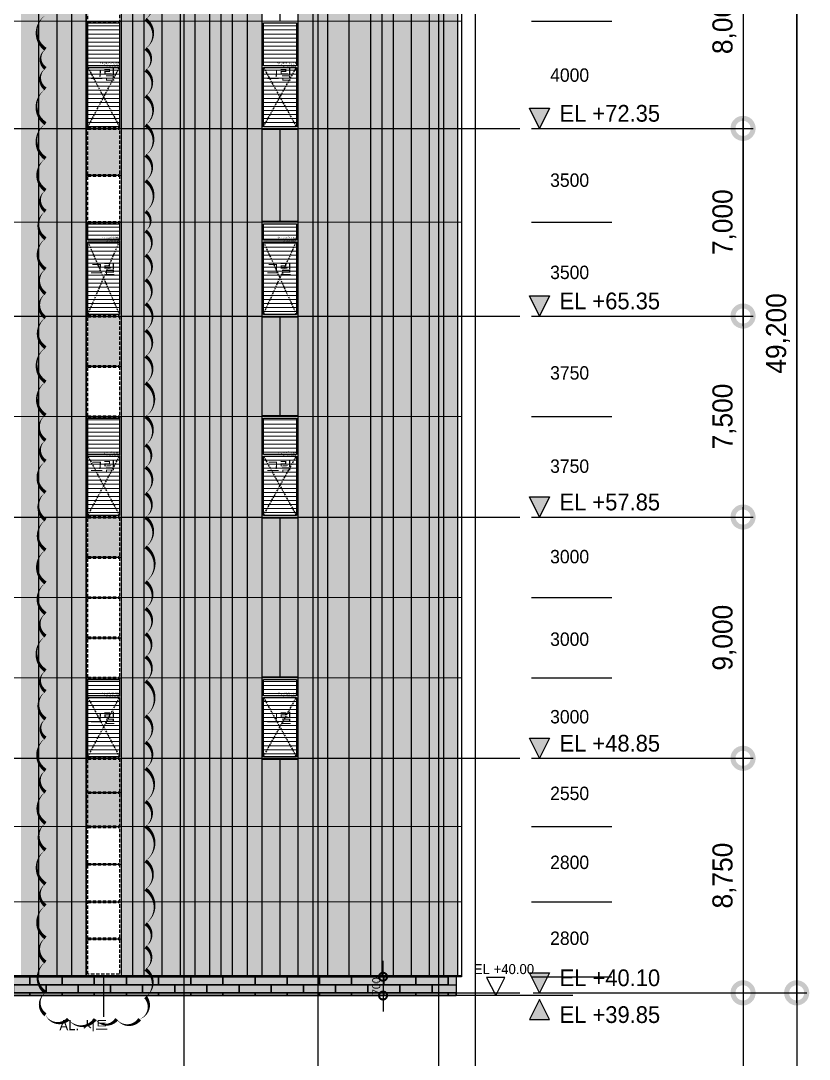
# Model space of a CAD drawing. Extents: x -430745 to 210250, y 0 to 148500.
# Drawn here: x 147803 to 177219, y 35253 to 73994 of the extents above; entities that cross this region are included whole.
import ezdxf
from ezdxf.enums import TextEntityAlignment as Align
from ezdxf.xclip import XClip

# ---------------------------------------------------------------- set-up
doc = ezdxf.new("R2010")
doc.units = 0
doc.header["$LTSCALE"] = 250
doc.header["$MEASUREMENT"] = 0
doc.header["$XCLIPFRAME"] = 2
for name, pattern in [('ACAD_ISO05W100', [33, 24, -3, 0, -3, 0, -3]), ('DASHED', [0.75, 0.5, -0.25]), ('HIDDEN', [0.375, 0.25, -0.125])]:
    doc.linetypes.add(name, pattern=pattern)
doc.layers.get('0').update_dxf_attribs({"linetype": 'CONTINUOUS'})
doc.layers.get('Defpoints').update_dxf_attribs({"linetype": 'CONTINUOUS'})
for name, color, linetype, plot in [('# REV_260317~', 3, 'CONTINUOUS', False), ('# 레벨 계획', 193, 'CONTINUOUS', False), ('# 장비검토', 3, 'CONTINUOUS', False), ('NOPLOT', 193, 'CONTINUOUS', False), ('NOPLOT-TEXT', 41, 'CONTINUOUS', False)]:
    doc.layers.add(name, color=color, linetype=linetype, plot=plot)
for name, color, linetype in [('A-CEN', 1, 'CONTINUOUS'), ('A-DIM', 7, 'CONTINUOUS'), ('A-ELE-2', 2, 'CONTINUOUS'), ('A-ELE-253', 253, 'CONTINUOUS'), ('A-ELE-254', 254, 'CONTINUOUS'), ('A-ELE-7', 7, 'CONTINUOUS'), ('A-ELE-8', 8, 'CONTINUOUS'), ('A-ELE-8 해치', 8, 'CONTINUOUS'), ('A-ELE-8 해치(세로)', 8, 'CONTINUOUS'), ('A-HAT', 8, 'CONTINUOUS'), ('A-SITE', 2, 'ACAD_ISO05W100'), ('A-SYM-LEVEL', 7, 'CONTINUOUS'), ('A-WIN', 4, 'CONTINUOUS'), ('A-WIN-HID', 9, 'DASHED')]:
    doc.layers.add(name, color=color, linetype=linetype)
doc.layers.add('A-ELE-9', color=9, linetype='CONTINUOUS', lineweight=5)
doc.styles.add('Gdim', font='')
doc.styles.add('Gtx', font='')
doc.styles.get('Gdim').set_extended_font_data('Dotum')
doc.styles.get('Gtx').set_extended_font_data('Dotum')
doc.dimstyles.new('Gdim100', dxfattribs={"dimscale": 100, "dimtxt": 3, "dimasz": 6, "dimexe": 1.5, "dimexo": 2, "dimgap": 1, "dimtad": 1, "dimdec": 0, "dimzin": 0, "dimdsep": 46, "dimtxsty": 'Gdim', "dimblk": 'DOTSMALL', "dimcen": 1.5, "dimdle": 1.5, "dimclrd": 1, "dimclre": 1, "dimclrt": 256, "dimazin": 0, "dimtfac": 1, "dimtdec": 0, "dimtix": 1, "dimtmove": 2, "dimatfit": 3, "dimldrblk": 'DOTSMALL', "dimfxl": 1.5, "dimtolj": 1, "dimtzin": 0, "dimlwd": -1, "dimlwe": -1, "dimarcsym": 0})
doc.dimstyles.new('Gdim200', dxfattribs={"dimscale": 200, "dimtxt": 3, "dimasz": 6, "dimexe": 1.5, "dimexo": 2, "dimgap": 1, "dimtad": 1, "dimdec": 0, "dimzin": 0, "dimdsep": 46, "dimlunit": 6, "dimtxsty": 'Gdim', "dimblk": 'DOTSMALL', "dimcen": 1.5, "dimdle": 1.5, "dimclrd": 1, "dimclre": 1, "dimclrt": 256, "dimazin": 0, "dimtfac": 1, "dimtdec": 0, "dimtix": 1, "dimtmove": 2, "dimatfit": 3, "dimldrblk": 'DOTSMALL', "dimfxl": 1.5, "dimtolj": 1, "dimtzin": 0, "dimlwd": -1, "dimlwe": -1, "dimarcsym": 0})
pattern_1 = [(0, (0, 0), (0, 150), [])]

# ---------------------------------------------------------------- blocks, each defined once
blk = doc.blocks.new('_DotSmall')
at = {"color": 0, "linetype": 'ByBlock', "const_width": 0.5}
blk.add_lwpolyline([(-0.0625, 0, 1), (0.0625, 0, 1)], format="xyb", close=True, dxfattribs=at)
blk = doc.blocks.new('*D49')
at = {"layer": 'A-DIM', "color": 1, "transparency": 16777216}
for p, q in [((14895075, -263301), (14895075, -272801)), ((14887242, -263676), (14895450, -263676)), ((14887242, -272426), (14895450, -272426))]:
    blk.add_line(p, q, dxfattribs=at)
at = {"layer": 'Defpoints', "color": 0, "transparency": 16777216}
for p in [(14886742, -263676), (14886742, -272426), (14895075, -272426)]:
    blk.add_point(p, dxfattribs=at)
at = {"layer": 'A-DIM', "color": 1, "transparency": 16777216, "xscale": 1500, "yscale": 1500, "zscale": 1500}
for p, rotation in [((14895075, -263676), 90), ((14895075, -272426), 270)]:
    blk.add_blockref('_DotSmall', p, dxfattribs=dict(at, rotation=rotation))
at = {"layer": 'A-DIM', "transparency": 16777216, "insert": (14894377, -268051), "char_height": 750, "attachment_point": 5, "rotation": 90, "style": 'Gdim'}
blk.add_mtext('\\A1;8,750', dxfattribs=at)
blk = doc.blocks.new('*D50')
at = {"layer": 'A-DIM', "color": 1, "transparency": 16777216}
for p, q in [((14897075, -222851), (14897075, -272801)), ((14887242, -223226), (14897450, -223226)), ((14887242, -272426), (14897450, -272426))]:
    blk.add_line(p, q, dxfattribs=at)
at = {"layer": 'Defpoints', "color": 0, "transparency": 16777216}
for p in [(14886742, -223226, 0), (14886742, -272426), (14897075, -272426)]:
    blk.add_point(p, dxfattribs=at)
at = {"layer": 'A-DIM', "color": 1, "transparency": 16777216, "xscale": 1500, "yscale": 1500, "zscale": 1500}
for p, rotation in [((14897075, -223226), 90), ((14897075, -272426), 270)]:
    blk.add_blockref('_DotSmall', p, dxfattribs=dict(at, rotation=rotation))
at = {"layer": 'A-DIM', "transparency": 16777216, "insert": (14896377, -247826), "char_height": 750, "attachment_point": 5, "rotation": 90, "style": 'Gdim'}
blk.add_mtext('\\A1;49,200', dxfattribs=at)
blk = doc.blocks.new('*D51')
at = {"layer": 'A-DIM', "color": 1, "transparency": 16777216}
for p, q in [((14895075, -264051), (14895075, -254301)), ((14887242, -254676), (14895450, -254676)), ((14887242, -263676), (14895450, -263676))]:
    blk.add_line(p, q, dxfattribs=at)
at = {"layer": 'Defpoints', "color": 0, "transparency": 16777216}
for p in [(14886742, -254676), (14895075, -254676), (14886742, -263676)]:
    blk.add_point(p, dxfattribs=at)
at = {"layer": 'A-DIM', "color": 1, "transparency": 16777216, "xscale": 1500, "yscale": 1500, "zscale": 1500}
for p, rotation in [((14895075, -254676), 90), ((14895075, -263676), 270)]:
    blk.add_blockref('_DotSmall', p, dxfattribs=dict(at, rotation=rotation))
at = {"layer": 'A-DIM', "transparency": 16777216, "insert": (14894377, -259176), "char_height": 750, "attachment_point": 5, "rotation": 90, "style": 'Gdim'}
blk.add_mtext('\\A1;9,000', dxfattribs=at)
blk = doc.blocks.new('*D52')
at = {"layer": 'A-DIM', "color": 1, "transparency": 16777216}
for p, q in [((14895075, -246801), (14895075, -255051)), ((14887242, -247176), (14895450, -247176)), ((14887242, -254676), (14895450, -254676))]:
    blk.add_line(p, q, dxfattribs=at)
at = {"layer": 'Defpoints', "color": 0, "transparency": 16777216}
for p in [(14886742, -247176), (14886742, -254676), (14895075, -254676)]:
    blk.add_point(p, dxfattribs=at)
at = {"layer": 'A-DIM', "color": 1, "transparency": 16777216, "xscale": 1500, "yscale": 1500, "zscale": 1500}
for p, rotation in [((14895075, -247176), 90), ((14895075, -254676), 270)]:
    blk.add_blockref('_DotSmall', p, dxfattribs=dict(at, rotation=rotation))
at = {"layer": 'A-DIM', "transparency": 16777216, "insert": (14894377, -250926), "char_height": 750, "attachment_point": 5, "rotation": 90, "style": 'Gdim'}
blk.add_mtext('\\A1;7,500', dxfattribs=at)
blk = doc.blocks.new('*D53')
at = {"layer": 'A-DIM', "color": 1, "transparency": 16777216}
for p, q in [((14895075, -247551), (14895075, -239801)), ((14887242, -240176), (14895450, -240176)), ((14887242, -247176), (14895450, -247176))]:
    blk.add_line(p, q, dxfattribs=at)
at = {"layer": 'Defpoints', "color": 0, "transparency": 16777216}
for p in [(14886742, -240176), (14895075, -240176), (14886742, -247176)]:
    blk.add_point(p, dxfattribs=at)
at = {"layer": 'A-DIM', "color": 1, "transparency": 16777216, "xscale": 1500, "yscale": 1500, "zscale": 1500}
for p, rotation in [((14895075, -240176), 90), ((14895075, -247176), 270)]:
    blk.add_blockref('_DotSmall', p, dxfattribs=dict(at, rotation=rotation))
at = {"layer": 'A-DIM', "transparency": 16777216, "insert": (14894377, -243676), "char_height": 750, "attachment_point": 5, "rotation": 90, "style": 'Gdim'}
blk.add_mtext('\\A1;7,000', dxfattribs=at)
blk = doc.blocks.new('*D54')
at = {"layer": 'A-DIM', "color": 1, "transparency": 16777216}
for p, q in [((14895075, -231801), (14895075, -240551)), ((14887242, -232176), (14895450, -232176)), ((14887242, -240176), (14895450, -240176))]:
    blk.add_line(p, q, dxfattribs=at)
at = {"layer": 'Defpoints', "color": 0, "transparency": 16777216}
for p in [(14886742, -232176), (14886742, -240176), (14895075, -240176)]:
    blk.add_point(p, dxfattribs=at)
at = {"layer": 'A-DIM', "color": 1, "transparency": 16777216, "xscale": 1500, "yscale": 1500, "zscale": 1500}
for p, rotation in [((14895075, -232176), 90), ((14895075, -240176), 270)]:
    blk.add_blockref('_DotSmall', p, dxfattribs=dict(at, rotation=rotation))
at = {"layer": 'A-DIM', "transparency": 16777216, "insert": (14894377, -236176), "char_height": 750, "attachment_point": 5, "rotation": 90, "style": 'Gdim'}
blk.add_mtext('\\A1;8,000', dxfattribs=at)
blk = doc.blocks.new('A$C481fd194')
blk.add_hatch(color=256).paths.add_polyline_path([(375, 750), (-375, 750), (0, 0)])
blk.add_lwpolyline([(0, 0), (-375, 750), (375, 750), (0, 0)])
blk = doc.blocks.new('A$Cabe7c8e7')
at = {"layer": 'A-SYM-LEVEL'}
for p in [(-4868, 32250), (-4868, 25250), (-4868, 17750), (-4868, 8750), (-4865, 0)]:
    blk.add_blockref('A$C481fd194', p, dxfattribs=at)
at = {"layer": 'A-SYM-LEVEL', "style": 'Gdim'}
for s, p in [('EL +72.35', (-4118, 32500)), ('EL +65.35', (-4118, 25500)), ('EL +57.85', (-4118, 18000)), ('EL +48.85', (-4118, 9000)), ('EL +40.10', (-4115, 250))]:
    blk.add_text(s, height=625, dxfattribs=at).set_placement(p)
blk = doc.blocks.new('A$C97fc81f9')
for p, q in [((-15670, -13500), (-12670, -13500)), ((-15670, -17500), (-12670, -17500)), ((-15670, -21000), (-12670, -21000)), ((-15670, -24500), (-12670, -24500)), ((-15670, -28250), (-12670, -28250)), ((-15670, -32000), (-12670, -32000)), ((-15670, -35000), (-12670, -35000)), ((-15670, -38000), (-12670, -38000)), ((-15670, -41000), (-12670, -41000)), ((-15670, -43550), (-12670, -43550)), ((-15670, -46350), (-12670, -46350)), ((-15670, -49150), (-12670, -49150))]:
    blk.add_line(p, q)
at = {"linetype": 'Continuous', "style": 'Gtx'}
for s, p in [('4000', (-14969, -15761)), ('3500', (-14969, -19681)), ('3500', (-14969, -23121)), ('3750', (-14969, -26871)), ('3750', (-14969, -30350)), ('3000', (-14969, -33725)), ('3000', (-14969, -36805)), ('3000', (-14969, -39698)), ('2550', (-14969, -42557, 0)), ('2800', (-14969, -45131)), ('2800', (-14969, -47962))]:
    blk.add_text(s, height=500, rotation=360, dxfattribs=at).set_placement(p)
blk = doc.blocks.new('A$C4737335e')
at = {"layer": '# 레벨 계획', "elevation": 0}
blk.add_lwpolyline([(167633, 1200), (167971, 1875), (167296, 1875), (167633, 1200)], dxfattribs=at)
at = {"layer": '# 레벨 계획', "style": 'Gtx'}
blk.add_text('EL +40.00', height=375, rotation=360, dxfattribs=at).set_placement((166816, 1999))
blk = doc.blocks.new('*D25')
at = {"layer": 'Defpoints', "color": 0, "transparency": 16777216}
for p in [(161695, 38329, 0), (161318, 37629), (161695, 37629)]:
    blk.add_point(p, dxfattribs=at)
at = {"layer": 'NOPLOT', "color": 1, "transparency": 16777216}
for p, q in [((161318, 38329), (161318, 38929)), ((161495, 38329), (161168, 38329)), ((161318, 38329), (161318, 37629)), ((161495, 37629), (161168, 37629)), ((161318, 37629), (161318, 37029))]:
    blk.add_line(p, q, dxfattribs=at)
at = {"layer": 'NOPLOT', "color": 1, "transparency": 16777216, "xscale": 600, "yscale": 600, "zscale": 600}
for p, rotation in [((161318, 38329), 270), ((161318, 37629), 90)]:
    blk.add_blockref('_DotSmall', p, dxfattribs=dict(at, rotation=rotation))
at = {"layer": 'NOPLOT', "transparency": 16777216, "insert": (161067, 37979), "char_height": 300, "attachment_point": 5, "rotation": 90, "style": 'Gdim'}
blk.add_mtext('\\A1;700', dxfattribs=at)
blk = doc.blocks.new('A$C15d38f59')
at = {"layer": 'A-HAT'}
h = blk.add_hatch(color=256, dxfattribs=at)
h.dxf.hatch_style = 1
h.set_gradient(color1=(173, 173, 173), color2=(173, 173, 173), tint=1)
h.paths.add_polyline_path([(26265, 640), (26925, 640), (26925, 47050), (26265, 47050)])
h = blk.add_hatch(color=256, dxfattribs=at)
h.dxf.hatch_style = 1
h.set_gradient(color1=(214, 214, 214), color2=(214, 214, 214), rotation=180, tint=1)
h.paths.add_polyline_path([(26925, 640), (27585, 640), (27585, 47050), (26925, 47050)])
h = blk.add_hatch(color=256, dxfattribs=at)
h.dxf.hatch_style = 1
h.set_gradient(color1=(173, 173, 173), color2=(173, 173, 173), tint=1)
h.paths.add_polyline_path([(27615, 640), (28150, 640), (28150, 47050), (27615, 47050)])
h = blk.add_hatch(color=256, dxfattribs=at)
h.dxf.hatch_style = 1
h.set_gradient(color1=(214, 214, 214), color2=(214, 214, 214), rotation=180, tint=1)
h.paths.add_polyline_path([(28150, 640), (28685, 640), (28685, 47050), (28150, 47050)])
h = blk.add_hatch(color=256, dxfattribs=at)
h.dxf.hatch_style = 1
h.set_gradient(color1=(173, 173, 173), color2=(173, 173, 173), tint=1)
h.paths.add_polyline_path([(30015, 640), (30425, 640), (30425, 47050), (30015, 47050)])
h = blk.add_hatch(color=256, dxfattribs=at)
h.dxf.hatch_style = 1
h.set_gradient(color1=(214, 214, 214), color2=(214, 214, 214), rotation=180, tint=1)
h.paths.add_polyline_path([(30425, 640), (30835, 640), (30835, 47050), (30425, 47050)])
h = blk.add_hatch(color=256, dxfattribs=at)
h.dxf.hatch_style = 1
h.set_gradient(color1=(173, 173, 173), color2=(173, 173, 173), tint=1)
h.paths.add_polyline_path([(30865, 640), (31525, 640), (31525, 47050), (30865, 47050)])
h = blk.add_hatch(color=256, dxfattribs=at)
h.dxf.hatch_style = 1
h.set_gradient(color1=(214, 214, 214), color2=(214, 214, 214), rotation=180, tint=1)
h.paths.add_polyline_path([(31525, 640), (32185, 640), (32185, 47050), (31525, 47050)])
h = blk.add_hatch(color=256, dxfattribs=at)
h.dxf.hatch_style = 1
h.set_gradient(color1=(173, 173, 173), color2=(173, 173, 173), tint=1)
h.paths.add_polyline_path([(32215, 640), (32750, 640), (32750, 47050), (32215, 47050)])
h = blk.add_hatch(color=256, dxfattribs=at)
h.dxf.hatch_style = 1
h.set_gradient(color1=(214, 214, 214), color2=(214, 214, 214), rotation=180, tint=1)
h.paths.add_polyline_path([(32750, 640), (33285, 640), (33285, 47050), (32750, 47050)])
h = blk.add_hatch(color=256, dxfattribs=at)
h.dxf.hatch_style = 1
h.set_gradient(color1=(173, 173, 173), color2=(173, 173, 173), tint=1)
h.paths.add_polyline_path([(33315, 640), (33725, 640), (33725, 47050), (33315, 47050)])
h = blk.add_hatch(color=256, dxfattribs=at)
h.dxf.hatch_style = 1
h.set_gradient(color1=(214, 214, 214), color2=(214, 214, 214), rotation=180, tint=1)
h.paths.add_polyline_path([(33725, 640), (34135, 640), (34135, 47050), (33725, 47050)])
h = blk.add_hatch(color=256, dxfattribs=at)
h.dxf.hatch_style = 1
h.set_gradient(color1=(173, 173, 173), color2=(173, 173, 173), tint=1)
h.paths.add_polyline_path([(34165, 640), (34700, 640), (34700, 47050), (34165, 47050)])
h = blk.add_hatch(color=256, dxfattribs=at)
h.dxf.hatch_style = 1
h.set_gradient(color1=(214, 214, 214), color2=(214, 214, 214), rotation=180, tint=1)
h.paths.add_polyline_path([(34700, 640), (35235, 640), (35235, 47050), (34700, 47050)])
h = blk.add_hatch(color=256, dxfattribs=at)
h.dxf.hatch_style = 1
h.set_gradient(color1=(173, 173, 173), color2=(173, 173, 173), tint=1)
h.paths.add_polyline_path([(36615, 640), (37150, 640), (37150, 47050), (36615, 47050)])
h = blk.add_hatch(color=256, dxfattribs=at)
h.dxf.hatch_style = 1
h.set_gradient(color1=(214, 214, 214), color2=(214, 214, 214), rotation=180, tint=1)
h.paths.add_polyline_path([(37150, 640), (37685, 640), (37685, 47050), (37150, 47050)])
h = blk.add_hatch(color=256, dxfattribs=at)
h.dxf.hatch_style = 1
h.set_gradient(color1=(173, 173, 173), color2=(173, 173, 173), tint=1)
h.paths.add_polyline_path([(37715, 640), (38500, 640), (38500, 47050), (37715, 47050)])
h = blk.add_hatch(color=256, dxfattribs=at)
h.dxf.hatch_style = 1
h.set_gradient(color1=(214, 214, 214), color2=(214, 214, 214), rotation=180, tint=1)
h.paths.add_polyline_path([(38500, 640), (39285, 640), (39285, 47050), (38500, 47050)])
h = blk.add_hatch(color=256, dxfattribs=at)
h.dxf.hatch_style = 1
h.set_gradient(color1=(173, 173, 173), color2=(173, 173, 173), tint=1)
h.paths.add_polyline_path([(39315, 640), (39725, 640), (39725, 47050), (39315, 47050)])
h = blk.add_hatch(color=256, dxfattribs=at)
h.dxf.hatch_style = 1
h.set_gradient(color1=(214, 214, 214), color2=(214, 214, 214), rotation=180, tint=1)
h.paths.add_polyline_path([(39725, 640), (40135, 640), (40135, 47050), (39725, 47050)])
h = blk.add_hatch(color=256, dxfattribs=at)
h.dxf.hatch_style = 1
h.set_gradient(color1=(173, 173, 173), color2=(173, 173, 173), tint=1)
h.paths.add_polyline_path([(40165, 640), (40825, 640), (40825, 47050), (40165, 47050)])
h = blk.add_hatch(color=256, dxfattribs=at)
h.dxf.hatch_style = 1
h.set_gradient(color1=(214, 214, 214), color2=(214, 214, 214), rotation=180, tint=1)
h.paths.add_polyline_path([(40825, 640), (41485, 640), (41485, 47050), (40825, 47050)])
h = blk.add_hatch(color=256, dxfattribs=at)
h.dxf.hatch_style = 1
h.set_gradient(color1=(173, 173, 173), color2=(173, 173, 173), tint=1)
h.paths.add_polyline_path([(41515, 640), (42025, 640), (42025, 47050), (41515, 47050)])
h = blk.add_hatch(color=256, dxfattribs=at)
h.dxf.hatch_style = 1
h.set_gradient(color1=(214, 214, 214), color2=(214, 214, 214), rotation=180, tint=1)
h.paths.add_polyline_path([(42025, 640), (42535, 640), (42535, 47050), (42025, 47050)])
h = blk.add_hatch(color=256, dxfattribs=at)
h.dxf.hatch_style = 1
h.set_gradient(color1=(173, 173, 173), color2=(173, 173, 173), tint=1)
h.paths.add_polyline_path([(35265, 28790), (35925, 28790), (35925, 32210), (35265, 32210)])
h = blk.add_hatch(color=256, dxfattribs=at)
h.dxf.hatch_style = 1
h.set_gradient(color1=(214, 214, 214), color2=(214, 214, 214), rotation=180, tint=1)
h.paths.add_polyline_path([(35925, 28790), (36585, 28790), (36585, 32210), (35925, 32210)])
h = blk.add_hatch(color=256, dxfattribs=at)
h.dxf.hatch_style = 1
h.set_gradient(color1=(173, 173, 173), color2=(173, 173, 173), tint=1)
h.paths.add_polyline_path([(35265, 21540), (35925, 21540), (35925, 25210), (35265, 25210)])
h = blk.add_hatch(color=256, dxfattribs=at)
h.dxf.hatch_style = 1
h.set_gradient(color1=(214, 214, 214), color2=(214, 214, 214), rotation=180, tint=1)
h.paths.add_polyline_path([(35925, 21540), (36585, 21540), (36585, 25210), (35925, 25210)])
h = blk.add_hatch(color=256, dxfattribs=at)
h.dxf.hatch_style = 1
h.set_gradient(color1=(173, 173, 173), color2=(173, 173, 173), tint=1)
h.paths.add_polyline_path([(35265, 11790), (35925, 11790), (35925, 17710), (35265, 17710)])
h = blk.add_hatch(color=256, dxfattribs=at)
h.dxf.hatch_style = 1
h.set_gradient(color1=(214, 214, 214), color2=(214, 214, 214), rotation=180, tint=1)
h.paths.add_polyline_path([(35925, 11790), (36585, 11790), (36585, 17710), (35925, 17710)])
h = blk.add_hatch(color=256, dxfattribs=at)
h.dxf.hatch_style = 1
h.set_gradient(color1=(173, 173, 173), color2=(173, 173, 173), tint=1)
h.paths.add_polyline_path([(35265, 640), (35925, 640), (35925, 8710), (35265, 8710)])
h = blk.add_hatch(color=256, dxfattribs=at)
h.dxf.hatch_style = 1
h.set_gradient(color1=(214, 214, 214), color2=(214, 214, 214), rotation=180, tint=1)
h.paths.add_polyline_path([(35925, 640), (36585, 640), (36585, 8710), (35925, 8710)])
at = {"layer": 'A-ELE-7'}
for p, q in [((26925, 47150), (26925, 600)), ((28150, 47150), (28150, 600)), ((30425, 47150), (30425, 600)), ((31525, 47150), (31525, 600)), ((32750, 47150), (32750, 600)), ((33725, 47150), (33725, 600)), ((34700, 47150), (34700, 600)), ((35925, 47150), (35925, 36250)), ((37150, 47150), (37150, 600)), ((38500, 47150), (38500, 600)), ((39725, 47150), (39725, 600)), ((40825, 47150), (40825, 600)), ((42025, 47150), (42025, 600)), ((35925, 32250), (35925, 28750)), ((35925, 25250), (35925, 21500)), ((35925, 17750), (35925, 11750)), ((35925, 8750), (35925, 600))]:
    blk.add_line(p, q, dxfattribs=at)
at = {"layer": 'A-ELE-8'}
for p, q in [((27600, 47150), (27600, 600)), ((28700, 47150), (28700, 600)), ((30000, 47150), (30000, 600)), ((30850, 47150), (30850, 600)), ((32200, 47150), (32200, 600)), ((33300, 47150), (33300, 600)), ((34150, 47150), (34150, 600)), ((35250, 47150), (35250, 600)), ((36600, 47150), (36600, 600)), ((37700, 47150), (37700, 600)), ((39300, 47150), (39300, 600)), ((40150, 47150), (40150, 600)), ((41500, 47150), (41500, 600)), ((42550, 47150), (42550, 600))]:
    blk.add_line(p, q, dxfattribs=at)
at = {"layer": 'A-ELE-9', "elevation": 0}
for points in [[(35250, 36250), (36600, 36250), (36600, 32250), (35250, 32250)], [(35250, 28750), (36600, 28750), (36600, 25250), (35250, 25250)], [(35250, 21500), (36600, 21500), (36600, 17750), (35250, 17750)], [(35250, 11750), (36600, 11750), (36600, 8750), (35250, 8750)]]:
    blk.add_lwpolyline(points, close=True, dxfattribs=at)
blk = doc.blocks.new('*U95')
for p, q in [((26400, 0), (26400, 300)), ((27600, 0), (27600, 300)), ((28800, 0), (28800, 300)), ((30000, 0), (30000, 300)), ((31200, 0), (31200, 300)), ((32400, 0), (32400, 300)), ((33600, 0), (33600, 300)), ((34800, 0), (34800, 300)), ((36000, 0), (36000, 300)), ((37200, 0), (37200, 300)), ((38400, 0), (38400, 300)), ((39600, 0), (39600, 300)), ((40800, 0), (40800, 300)), ((42000, 0), (42000, 300))]:
    blk.add_line(p, q)
at = {"layer": 'NOPLOT'}
for points in [[(25200, 300), (26400, 300), (26400, 0), (25200, 0)], [(26400, 300), (27600, 300), (27600, 0), (26400, 0)], [(27600, 300), (28800, 300), (28800, 0), (27600, 0)], [(28800, 300), (30000, 300), (30000, 0), (28800, 0)], [(30000, 300), (31200, 300), (31200, 0), (30000, 0)], [(31200, 300), (32400, 300), (32400, 0), (31200, 0)], [(32400, 300), (33600, 300), (33600, 0), (32400, 0)], [(33600, 300), (34800, 300), (34800, 0), (33600, 0)], [(34800, 300), (36000, 300), (36000, 0), (34800, 0)], [(36000, 300), (37200, 300), (37200, 0), (36000, 0)], [(37200, 300), (38400, 300), (38400, 0), (37200, 0)], [(38400, 300), (39600, 300), (39600, 0), (38400, 0)], [(39600, 300), (40800, 300), (40800, 0), (39600, 0)], [(40800, 300), (42000, 300), (42000, 0), (40800, 0)]]:
    blk.add_lwpolyline(points, close=True, dxfattribs=at)
blk = doc.blocks.new('*U97')
for p, q in [((26400, 0), (26400, 300)), ((27600, 0), (27600, 300)), ((28800, 0), (28800, 300)), ((30000, 0), (30000, 300)), ((31200, 0), (31200, 300)), ((32400, 0), (32400, 300)), ((33600, 0), (33600, 300)), ((34800, 0), (34800, 300)), ((36000, 0), (36000, 300)), ((37200, 0), (37200, 300)), ((38400, 0), (38400, 300)), ((39600, 0), (39600, 300)), ((40800, 0), (40800, 300))]:
    blk.add_line(p, q)
at = {"layer": 'NOPLOT'}
for points in [[(25200, 300), (26400, 300), (26400, 0), (25200, 0)], [(26400, 300), (27600, 300), (27600, 0), (26400, 0)], [(27600, 300), (28800, 300), (28800, 0), (27600, 0)], [(28800, 300), (30000, 300), (30000, 0), (28800, 0)], [(30000, 300), (31200, 300), (31200, 0), (30000, 0)], [(31200, 300), (32400, 300), (32400, 0), (31200, 0)], [(32400, 300), (33600, 300), (33600, 0), (32400, 0)], [(33600, 300), (34800, 300), (34800, 0), (33600, 0)], [(34800, 300), (36000, 300), (36000, 0), (34800, 0)], [(36000, 300), (37200, 300), (37200, 0), (36000, 0)], [(37200, 300), (38400, 300), (38400, 0), (37200, 0)], [(38400, 300), (39600, 300), (39600, 0), (38400, 0)], [(39600, 300), (40800, 300), (40800, 0), (39600, 0)]]:
    blk.add_lwpolyline(points, close=True, dxfattribs=at)
blk = doc.blocks.new('A-CEN-EAST1')
at = {"layer": 'A-CEN'}
for p, q in [((14874220.5, -289571.4, 0), (14874220.5, -182238.1, 0)), ((14879220.5, -289571.4, 0), (14879220.5, -182238.1, 0)), ((14883720.5, -289571.4, 0), (14883720.5, -182238.1, 0)), ((14840420.5, -240175.9, 0), (14886741.9, -240175.9)), ((14840420.5, -247175.9, 0), (14886741.9, -247175.9)), ((14840420.5, -254675.9, 0), (14886741.9, -254675.9)), ((14840420.5, -263675.9, 0), (14886741.9, -263675.9)), ((14740192.8, -272425.9, 0), (14886741.9, -272425.9))]:
    blk.add_line(p, q, dxfattribs=at)
at = {"layer": 'A-SYM-LEVEL'}
blk.add_blockref('A$Cabe7c8e7', (14892346.1, -272425.9, 0), dxfattribs=at)
at = {"layer": 'A-SYM-LEVEL', "xscale": -1, "rotation": 180}
blk.add_blockref('A$C481fd194', (14887481, -272675.9, 0), dxfattribs=at)
at = {"layer": 'A-SYM-LEVEL', "style": 'Gdim'}
blk.add_text('EL +39.85', height=625, dxfattribs=at).set_placement((14888231, -273550, 0))
at = {"layer": 'A-DIM'}
for base, p1, p2, angle, picture, middle in [((14897075.2, -272425.9), (14886741.9, -223225.9, 0), (14886741.9, -272425.9), 90, '*D50', (14896377.5, -247825.9)), ((14895075.2, -240175.9), (14886741.9, -232175.9), (14886741.9, -240175.9), 90, '*D54', (14894377.5, -236175.9)), ((14895075.2, -240175.9), (14886741.9, -247175.9), (14886741.9, -240175.9), 270, '*D53', (14894377.5, -243675.9)), ((14895075.2, -254675.9), (14886741.9, -247175.9), (14886741.9, -254675.9), 90, '*D52', (14894377.5, -250925.9)), ((14895075.2, -254675.9), (14886741.9, -263675.9), (14886741.9, -254675.9), 270, '*D51', (14894377.5, -259175.9)), ((14895075.2, -272425.9), (14886741.9, -263675.9), (14886741.9, -272425.9), 90, '*D49', (14894377.5, -268050.9))]:
    dim = blk.add_linear_dim(base=base, p1=p1, p2=p2, angle=angle, dimstyle='Gdim200', override={"dimscale": 250}, dxfattribs=at)
    dim.commit()
    dim.dimension.update_dxf_attribs({"geometry": picture, "text_midpoint": middle})

msp = doc.modelspace()

# ---------------------------------------------------------------- hatches: boundary and pattern name
at = {"layer": 'A-ELE-253'}
h = msp.add_hatch(dxfattribs=at)
h.set_pattern_fill('AR-CONC', color=256, scale=3)
h.set_pattern_definition([(50, (283670.25, -85131.07), (546.554, -47.8173), [57.15, -628.65]), (355, (283670.25, -85131.07), (-105.7285, 573.17), [45.72, -502.92]), (100.451, (283715.8, -85135.05), (440.8275, 525.35), [48.57, -534.27]), (46.1842, (283670.25, -84978.7), (813.2371, -126.127), [85.725, -942.975]), (96.6356, (283738, -84989.2), (712.2127, 742.2767), [72.855, -801.405]), (351.184, (283670.25, -84978.7), (712.2138, 742.2754), [68.58, -754.38]), (21, (283746.45, -85016.77), (454.8446, -306.7966), [57.15, -628.65]), (326, (283746.45, -85016.77), (185.4061, 552.5639), [45.72, -502.92]), (71.4514, (283784.36, -85042.34), (640.2495, 245.7686), [48.57, -534.27]), (37.5, (283670.25, -85131.07), (9.26581, 253.66512), [0, -496.824, 0, -510.54, 0, -504.825]), (7.5, (283670.25, -85131.07), (200.459, 300.54172), [0, -291.084, 0, -485.394, 0, -192.405]), (327.5, (283500.33, -85131.07), (406.77179, -17.18623), [0, -190.5, 0, -594.36, 0, -788.67]), (317.5, (283424.13, -85131.07), (444.38754, 76.2795), [0, -247.65, 0, -394.716, 0, -560.07])])
h.paths.add_polyline_path([(164045.3, 37628.9), (164045.3, 38328.9), (143045.3, 38328.9), (141745.3, 38328.9), (140395.3, 38328.9), (139545.3, 38328.9), (138695.3, 38328.9), (137595.3, 38328.9), (136245.3, 38328.9), (135395.3, 38328.9), (134295.3, 38328.9), (133445.3, 38328.9), (132345.3, 38328.9), (130745.3, 38328.9), (129895.3, 38328.9), (128545.3, 38328.9), (127445.3, 38328.9), (126595.3, 38328.9), (125495.3, 38328.9), (123895.3, 38328.9), (122795.3, 38328.9), (121745.3, 38328.9), (121745.3, 37628.9)])
at = {"layer": 'A-ELE-254'}
h = msp.add_hatch(color=256, dxfattribs=at)
h.paths.add_polyline_path([(151545.3, 84778.9), (150245.3, 84778.9), (150245.3, 83153.9), (151545.3, 83153.9)], flags=0)
h.paths.add_polyline_path([(151545.3, 83153.9), (150245.3, 83153.9), (150245.3, 81428.9), (151545.3, 81428.9)], flags=0)
h.paths.add_polyline_path([(150895.3, 69978.9), (150245.3, 69978.9), (150245.3, 68228.9), (150895.3, 68228.9)], flags=0)
h.paths.add_polyline_path([(151545.3, 69978.9), (150895.3, 69978.9), (150895.3, 68228.9), (151545.3, 68228.9)], flags=0)
h.paths.add_polyline_path([(150895.3, 62978.9), (150245.3, 62978.9), (150245.3, 61103.9), (150895.3, 61103.9)], flags=0)
h.paths.add_polyline_path([(151545.3, 62978.9), (150895.3, 62978.9), (150895.3, 61103.9), (151545.3, 61103.9)], flags=0)
h.paths.add_polyline_path([(150895.3, 55478.9), (150245.3, 55478.9), (150245.3, 53978.9), (150895.3, 53978.9)], flags=0)
h.paths.add_polyline_path([(151545.3, 55478.9), (150895.3, 55478.9), (150895.3, 53978.9), (151545.3, 53978.9)], flags=0)
h.paths.add_polyline_path([(150895.3, 46478.9), (150245.3, 46478.9), (150245.3, 43928.9), (150895.3, 43928.9)], flags=0)
h.paths.add_polyline_path([(151545.3, 46478.9), (150895.3, 46478.9), (150895.3, 43928.9), (151545.3, 43928.9)], flags=0)
h.paths.add_polyline_path([(150895.3, 77978.9), (150245.3, 77978.9), (150245.3, 75978.9), (150895.3, 75978.9)], flags=0)
h.paths.add_polyline_path([(151545.3, 77978.9), (150895.3, 77978.9), (150895.3, 75978.9), (151545.3, 75978.9)], flags=0)
at = {"layer": 'A-ELE-8 해치'}
h = msp.add_hatch(dxfattribs=at)
h.set_pattern_fill('_USER', color=256, scale=300, pattern_type=0)
h.set_pattern_definition([(0, (164045.25, 38328.93), (0, 300), [])])
h.paths.add_polyline_path([(164045.3, 38328.9), (143045.3, 38328.9), (141745.3, 38328.9), (121745.3, 38328.9), (121745.3, 37728.9), (125795.3, 37728.9), (164045.3, 37728.9)])
at = {"layer": 'A-ELE-9'}
h = msp.add_hatch(dxfattribs=at)
h.set_pattern_fill('_USER', color=256, scale=150, pattern_type=0)
h.set_pattern_definition(pattern_1)
h.paths.add_polyline_path([(151485.3, 73918.9), (150305.3, 73918.9), (150305.3, 72308.9), (151485.3, 72308.9)])
h.paths.add_polyline_path([(151485.3, 72248.9), (150305.3, 72248.9), (150305.3, 70038.9), (151485.3, 70038.9)])
h.paths.add_polyline_path([(151485.3, 65748.9), (150305.3, 65748.9), (150305.3, 63038.9), (151485.3, 63038.9)])
h.paths.add_polyline_path([(151485.3, 66418.9), (150305.3, 66418.9), (150305.3, 65808.9), (151485.3, 65808.9)])
h.paths.add_polyline_path([(151485.3, 59168.9), (150305.3, 59168.9), (150305.3, 57808.9), (151485.3, 57808.9)])
h.paths.add_polyline_path([(151485.3, 57748.9), (150305.3, 57748.9), (150305.3, 55538.9), (151485.3, 55538.9)])
h.paths.add_polyline_path([(151485.3, 48748.9), (150305.3, 48748.9), (150305.3, 46538.9), (151485.3, 46538.9)])
h.paths.add_polyline_path([(151485.3, 49418.9), (150305.3, 49418.9), (150305.3, 48808.9), (151485.3, 48808.9)])
h = msp.add_hatch(dxfattribs=at)
h.set_pattern_fill('_USER', color=256, scale=150, pattern_type=0)
h.set_pattern_definition(pattern_1)
h.paths.add_polyline_path([(158085.3, 48748.9), (156855.3, 48748.9), (156855.3, 46538.9), (158085.3, 46538.9)])
h.paths.add_polyline_path([(158085.3, 49418.9), (156855.3, 49418.9), (156855.3, 48808.9), (158085.3, 48808.9)])
h.paths.add_polyline_path([(158085.3, 57748.9), (156855.3, 57748.9), (156855.3, 55538.9), (158085.3, 55538.9)])
h.paths.add_polyline_path([(158085.3, 59168.9), (156855.3, 59168.9), (156855.3, 57808.9), (158085.3, 57808.9)])
h.paths.add_polyline_path([(158085.3, 65748.9), (156855.3, 65748.9), (156855.3, 63038.9), (158085.3, 63038.9)])
h.paths.add_polyline_path([(158085.3, 66418.9), (156855.3, 66418.9), (156855.3, 65808.9), (158085.3, 65808.9)])
h.paths.add_polyline_path([(158085.3, 72248.9), (156855.3, 72248.9), (156855.3, 70038.9), (158085.3, 70038.9)])
h.paths.add_polyline_path([(158085.3, 73918.9), (156855.3, 73918.9), (156855.3, 72308.9), (158085.3, 72308.9)])

# ---------------------------------------------------------------- linework, layer by layer
at = {"layer": '# REV_260317~'}
msp.add_lwpolyline([(148726.3, 74204.3, 0, 133.3, 0.5205671), (148726.3, 72928.8, 0, 133.3, 0.5205671), (148726.3, 72215.9, 0, 133.3, 0.5205671), (148726.3, 71451.1, 0, 133.3, 0.5205671), (148726.3, 70154.1, 0, 133.3, 0.5205671), (148726.3, 68857.1, 0, 133.3, 0.5205671), (148726.3, 67666.2, 0, 133.3, 0.5205671), (148726.3, 66888.3, 0, 133.3, 0.5205671), (148726.3, 65861.9, 0, 133.3, 0.5205671), (148726.3, 64724.2, 0, 133.3, 0.5205671), (148726.3, 63812.3, 0, 133.3, 0.5205671), (148726.3, 62914.8, 0, 133.3, 0.5205671), (148726.3, 61796.5, 0, 133.3, 0.5205671), (148726.3, 60514.6, 0, 133.3, 0.5205671), (148726.3, 59278.7, 0, 133.3, 0.5205671), (148726.3, 58340.8, 0, 133.3, 0.5205671), (148726.3, 57561.9, 0, 133.3, 0.5205671), (148726.3, 56396.7, 0, 133.3, 0.5205671), (148726.3, 55368.3, 0, 133.3, 0.5205671), (148726.3, 54248.5, 0, 133.3, 0.5205671), (148726.3, 53020.2, 0, 133.3, 0.5205671), (148726.3, 51875.9, 0, 133.3, 0.5205671), (148726.3, 51041.6, 0, 133.3, 0.5205671), (148726.3, 49745, 0, 133.3, 0.5205671), (148726.3, 48970, 0, 133.3, 0.5205671), (148726.3, 47945.3, 0, 133.3, 0.5205671), (148726.3, 47234, 0, 133.3, 0.5205671), (148726.3, 46028.1, 0, 133.3, 0.5205671), (148726.3, 45220.6, 0, 133.3, 0.5205671), (148726.3, 44052.1, 0, 133.3, 0.5205671), (148726.3, 43061.9, 0, 133.3, 0.5205671), (148726.3, 41790.8, 0, 133.3, 0.5205671), (148726.3, 40982.4, 0, 133.3, 0.5205671), (148726.3, 39780.4, 0, 133.3, 0.5205671), (148726.3, 38878.8, 0, 133.3, 0.5205671), (148726.3, 37741, 0, 133.3, 0.5205671), (148726.3, 36912.4, 0, 133.3, 0.5205671), (149573.4, 36748.2, 0, 133.3, 0.5205671), (150579.7, 36748.2, 0, 133.3, 0.5205671), (151379.8, 36748.2, 0, 133.3, 0.5205671), (152237.1, 36748.2, 0, 133.3, 0.5205671), (152458, 37573.9, 0, 133.3, 0.5205671), (152458, 38606.3, 0, 133.3, 0.5205671), (152458, 39443.9, 0, 133.3, 0.5205671), (152458, 40305.4, 0, 133.3, 0.5205671), (152458, 41594, 0, 133.3, 0.5205671), (152458, 42652.8, 0, 133.3, 0.5205671), (152458, 43937, 0, 133.3, 0.5205671), (152458, 44867.4, 0, 133.3, 0.5205671), (152458, 46100.1, 0, 133.3, 0.5205671), (152458, 47079.6, 0, 133.3, 0.5205671), (152458, 48061.9, 0, 133.3, 0.5205671), (152458, 49356.7, 0, 133.3, 0.5205671), (152458, 50267.3, 0, 133.3, 0.5205671), (152458, 51124, 0, 133.3, 0.5205671), (152458, 52067.1, 0, 133.3, 0.5205671), (152458, 53063.8, 0, 133.3, 0.5205671), (152458, 54367.2, 0, 133.3, 0.5205671), (152458, 55462.9, 0, 133.3, 0.5205671), (152458, 56364.9, 0, 133.3, 0.5205671), (152458, 57338.3, 0, 133.3, 0.5205671), (152458, 58173.2, 0, 133.3, 0.5205671), (152458, 59223.7, 0, 133.3, 0.5205671), (152458, 60478.6, 0, 133.3, 0.5205671), (152458, 61477.6, 0, 133.3, 0.5205671), (152458, 62442.5, 0, 133.3, 0.5205671), (152458, 63436.3, 0, 133.3, 0.5205671), (152458, 64332.2, 0, 133.3, 0.5205671), (152458, 65251.8, 0, 133.3, 0.5205671), (152458, 66154.5, 0, 133.3, 0.5205671), (152458, 66878.7, 0, 133.3, 0.5205671), (152458, 68025.7, 0, 133.3, 0.5205671), (152458, 68975.3, 0, 133.3, 0.5205671), (152458, 70106.2, 0, 133.3, 0.5205671), (152458, 71187.4, 0, 133.3, 0.5205671), (152458, 72150.4, 0, 133.3, 0.5205671), (152458, 72955.8, 0, 133.3, 0.5205671), (152458, 74046.3, 0, 133.3, 0.5205671), (152458, 75017.6, 0, 133.3, 0.5205671)], format="xyseb", dxfattribs=at)
at = {"layer": '# 장비검토', "linetype": 'HIDDEN'}
for p, q in [((150305.3, 70038.9), (151485.3, 72248.9)), ((150305.3, 72248.9), (151485.3, 70038.9)), ((156855.3, 70038.9, 0), (158085.3, 72248.9, 0)), ((156855.3, 72248.9), (158085.3, 70038.9)), ((150305.3, 65748.9), (151485.3, 63038.9)), ((150305.3, 63038.9), (151485.3, 65748.9)), ((156855.3, 63038.9, 0), (158085.3, 65748.9, 0)), ((156855.3, 65748.9), (158085.3, 63038.9)), ((150305.3, 55538.9), (151485.3, 57748.9)), ((150305.3, 57748.9), (151485.3, 55538.9)), ((156855.3, 55538.9, 0), (158085.3, 57748.9, 0)), ((156855.3, 57748.9), (158085.3, 55538.9)), ((150305.3, 46538.9), (151485.3, 48748.9)), ((150305.3, 48748.9), (151485.3, 46538.9)), ((156855.3, 46538.9, 0), (158085.3, 48748.9, 0)), ((156855.3, 48748.9), (158085.3, 46538.9))]:
    msp.add_line(p, q, dxfattribs=at)
at = {"layer": '# 장비검토', "linetype": 'HIDDEN', "const_width": 10}
for points in [[(150305.3, 72248.9), (151485.3, 72248.9), (151485.3, 70038.9), (150305.3, 70038.9)], [(150305.3, 48748.9), (151485.3, 48748.9), (151485.3, 46538.9), (150305.3, 46538.9)]]:
    msp.add_lwpolyline(points, close=True, dxfattribs=at)
at = {"layer": '# 장비검토', "linetype": 'HIDDEN', "const_width": 10, "elevation": 0}
for points in [[(156855.3, 72248.9), (158085.3, 72248.9), (158085.3, 70038.9), (156855.3, 70038.9)], [(150305.3, 65748.9), (151485.3, 65748.9), (151485.3, 63038.9), (150305.3, 63038.9)], [(156855.3, 65748.9), (158085.3, 65748.9), (158085.3, 63038.9), (156855.3, 63038.9)], [(150305.3, 57748.9), (151485.3, 57748.9), (151485.3, 55538.9), (150305.3, 55538.9)], [(156855.3, 57748.9), (158085.3, 57748.9), (158085.3, 55538.9), (156855.3, 55538.9)], [(156855.3, 48748.9), (158085.3, 48748.9), (158085.3, 46538.9), (156855.3, 46538.9)]]:
    msp.add_lwpolyline(points, close=True, dxfattribs=at)
at = {"layer": 'A-ELE-2'}
for p, q in [((164245.3, 84878.9), (164245.3, 38328.9)), ((164045.3, 38328.9), (164045.3, 37628.9)), ((164245.3, 38328.9), (164045.3, 38328.9))]:
    msp.add_line(p, q, dxfattribs=at)
at = {"layer": 'A-ELE-7'}
for p, q in [((150245.3, 38368.9), (121545.3, 38368.9)), ((150245.3, 38368.9), (150245.3, 38328.9)), ((164245.3, 38368.9), (151545.3, 38368.9)), ((151545.3, 38368.9), (151545.3, 38328.9)), ((164045.3, 38328.9), (121745.3, 38328.9))]:
    msp.add_line(p, q, dxfattribs=at)
at = {"layer": 'A-ELE-8'}
for points in [[(150305.3, 73918.9), (151485.3, 73918.9), (151485.3, 72308.9), (150305.3, 72308.9)], [(150305.3, 72248.9), (151485.3, 72248.9), (151485.3, 70038.9), (150305.3, 70038.9)], [(150305.3, 49418.9), (151485.3, 49418.9), (151485.3, 48808.9), (150305.3, 48808.9)], [(150305.3, 48748.9), (151485.3, 48748.9), (151485.3, 46538.9), (150305.3, 46538.9)]]:
    msp.add_lwpolyline(points, close=True, dxfattribs=at)
at = {"layer": 'A-ELE-8', "elevation": 0}
for points in [[(156855.3, 73918.9), (158085.3, 73918.9), (158085.3, 72308.9), (156855.3, 72308.9)], [(156855.3, 72248.9), (158085.3, 72248.9), (158085.3, 70038.9), (156855.3, 70038.9)], [(150305.3, 66418.9), (151485.3, 66418.9), (151485.3, 65808.9), (150305.3, 65808.9)], [(156855.3, 66418.9), (158085.3, 66418.9), (158085.3, 65808.9), (156855.3, 65808.9)], [(150305.3, 65748.9), (151485.3, 65748.9), (151485.3, 63038.9), (150305.3, 63038.9)], [(156855.3, 65748.9), (158085.3, 65748.9), (158085.3, 63038.9), (156855.3, 63038.9)], [(150305.3, 59168.9), (151485.3, 59168.9), (151485.3, 57808.9), (150305.3, 57808.9)], [(156855.3, 59168.9), (158085.3, 59168.9), (158085.3, 57808.9), (156855.3, 57808.9)], [(150305.3, 57748.9), (151485.3, 57748.9), (151485.3, 55538.9), (150305.3, 55538.9)], [(156855.3, 57748.9), (158085.3, 57748.9), (158085.3, 55538.9), (156855.3, 55538.9)], [(156855.3, 49418.9), (158085.3, 49418.9), (158085.3, 48808.9), (156855.3, 48808.9)], [(156855.3, 48748.9), (158085.3, 48748.9), (158085.3, 46538.9), (156855.3, 46538.9)]]:
    msp.add_lwpolyline(points, close=True, dxfattribs=at)
at = {"layer": 'A-ELE-9'}
for p, q in [((121545.3, 73978.9), (150245.3, 73978.9)), ((151545.3, 73978.9), (164245.3, 73978.9)), ((121545.3, 69978.9), (150245.3, 69978.9)), ((151545.3, 69978.9), (164245.3, 69978.9)), ((156795.3, 69938.9, 0), (158145.3, 69938.9, 0)), ((121545.3, 66478.9), (150245.3, 66478.9)), ((151545.3, 66478.9), (164245.3, 66478.9)), ((156795.3, 66518.9), (158145.3, 66518.9)), ((121545.3, 62978.9), (150245.3, 62978.9)), ((151545.3, 62978.9), (164245.3, 62978.9)), ((156795.3, 62938.9), (158145.3, 62938.9)), ((121545.3, 59228.9), (150245.3, 59228.9)), ((151545.3, 59228.9), (164245.3, 59228.9)), ((156795.3, 59268.9), (158145.3, 59268.9)), ((121545.3, 55478.9), (150245.3, 55478.9)), ((151545.3, 55478.9), (164245.3, 55478.9)), ((156795.3, 55438.9), (158145.3, 55438.9)), ((121545.3, 52478.9), (150245.3, 52478.9)), ((151545.3, 52478.9), (164245.3, 52478.9)), ((121545.3, 49478.9), (150245.3, 49478.9)), ((151545.3, 49478.9), (164245.3, 49478.9)), ((156795.3, 49518.9), (158145.3, 49518.9)), ((121545.3, 46478.9), (150245.3, 46478.9)), ((151545.3, 46478.9), (164245.3, 46478.9)), ((156795.3, 46438.9), (158145.3, 46438.9)), ((121545.3, 43928.9), (150245.3, 43928.9)), ((151545.3, 43928.9), (164245.3, 43928.9)), ((121545.3, 41128.9), (150245.3, 41128.9)), ((151545.3, 41128.9), (164245.3, 41128.9))]:
    msp.add_line(p, q, dxfattribs=at)
for points in [[(150245.3, 73978.9), (151545.3, 73978.9), (151545.3, 69978.9), (150245.3, 69978.9)], [(156795.3, 66478.9), (158145.3, 66478.9), (158145.3, 62978.9), (156795.3, 62978.9)], [(156795.3, 59228.9), (158145.3, 59228.9), (158145.3, 55478.9), (156795.3, 55478.9)], [(150245.3, 49478.9), (151545.3, 49478.9), (151545.3, 46478.9), (150245.3, 46478.9)], [(156795.3, 49478.9), (158145.3, 49478.9), (158145.3, 46478.9), (156795.3, 46478.9)]]:
    msp.add_lwpolyline(points, close=True, dxfattribs=at)
at = {"layer": 'A-ELE-9', "elevation": 0}
for points in [[(156795.3, 73978.9), (158145.3, 73978.9), (158145.3, 69978.9), (156795.3, 69978.9)], [(150245.3, 66478.9), (151545.3, 66478.9), (151545.3, 62978.9), (150245.3, 62978.9)], [(150245.3, 59228.9), (151545.3, 59228.9), (151545.3, 55478.9), (150245.3, 55478.9)]]:
    msp.add_lwpolyline(points, close=True, dxfattribs=at)
at = {"layer": 'A-SITE', "linetype": 'Continuous', "elevation": 0}
msp.add_lwpolyline([(168395.2, 37628.9), (117805.3, 37628.9), (117805.3, 37728.9), (109205.3, 37728.9), (109205.3, 37628.9), (105470.3, 37628.9), (98270.3, 37028.9), (44895.3, 37028.9), (43095.3, 36928.9), (41295.3, 36928.9), (41295.3, 36828.9), (40295.3, 36828.9), (40295.3, 36728.9), (39295.3, 36728.9), (39295.3, 36628.9), (36158.4, 36628.9), (36158.4, 36428.9), (7750, 36428.9)], dxfattribs=at)
at = {"layer": 'A-WIN'}
for p, q in [((150245.3, 38368.9), (150245.3, 84878.9)), ((151545.3, 84878.9, 0), (151545.3, 38368.9)), ((150245.3, 73978.9), (151545.3, 73978.9)), ((150245.3, 69978.9), (151545.3, 69978.9)), ((150245.3, 68228.9), (151545.3, 68228.9)), ((150245.3, 66478.9), (151545.3, 66478.9)), ((150245.3, 62978.9), (151545.3, 62978.9)), ((150245.3, 61103.9), (151545.3, 61103.9)), ((150245.3, 59228.9), (151545.3, 59228.9)), ((150245.3, 55478.9), (151545.3, 55478.9)), ((150245.3, 53978.9), (151545.3, 53978.9)), ((150245.3, 52478.9), (151545.3, 52478.9)), ((150245.3, 50978.9), (151545.3, 50978.9)), ((150245.3, 49478.9), (151545.3, 49478.9)), ((150245.3, 46478.9), (151545.3, 46478.9)), ((150245.3, 45203.9), (151545.3, 45203.9)), ((150245.3, 43928.9), (151545.3, 43928.9)), ((150245.3, 42528.9), (151545.3, 42528.9)), ((150245.3, 41128.9), (151545.3, 41128.9)), ((150245.3, 39748.9), (151545.3, 39748.9)), ((151545.3, 38368.9), (150245.3, 38368.9))]:
    msp.add_line(p, q, dxfattribs=at)
at = {"layer": 'A-WIN-HID'}
for p, q in [((150305.3, 73948.9, 0), (151485.3, 73948.9, 0)), ((150305.3, 70008.9, 0), (151485.3, 70008.9, 0)), ((150305.3, 69948.9, 0), (151485.3, 69948.9, 0)), ((150305.3, 68258.9), (151485.3, 68258.9)), ((150305.3, 68198.9), (151485.3, 68198.9)), ((150305.3, 66508.9), (151485.3, 66508.9)), ((150305.3, 66448.9), (151485.3, 66448.9)), ((150305.3, 63008.9), (151485.3, 63008.9)), ((150305.3, 62948.9), (151485.3, 62948.9)), ((150305.3, 61133.9), (151485.3, 61133.9)), ((150305.3, 61073.9), (151485.3, 61073.9)), ((150305.3, 59258.9), (151485.3, 59258.9)), ((150305.3, 59198.9), (151485.3, 59198.9)), ((150305.3, 55508.9, 0), (151485.3, 55508.9, 0)), ((150305.3, 55448.9, 0), (151485.3, 55448.9, 0)), ((150305.3, 54008.9, 0), (151485.3, 54008.9, 0)), ((150305.3, 53948.9, 0), (151485.3, 53948.9, 0)), ((150305.3, 52508.9), (151485.3, 52508.9)), ((150305.3, 52448.9), (151485.3, 52448.9)), ((150305.3, 51008.9), (151485.3, 51008.9)), ((150305.3, 50948.9), (151485.3, 50948.9)), ((150305.3, 49508.9), (151485.3, 49508.9)), ((150305.3, 49448.9), (151485.3, 49448.9)), ((150305.3, 46508.9), (151485.3, 46508.9)), ((150305.3, 46448.9), (151485.3, 46448.9)), ((150305.3, 45233.9), (151485.3, 45233.9)), ((150305.3, 45173.9), (151485.3, 45173.9)), ((150305.3, 43958.9), (151485.3, 43958.9)), ((150305.3, 43898.9), (151485.3, 43898.9)), ((150305.3, 42558.9, 0), (151485.3, 42558.9, 0)), ((150305.3, 42498.9, 0), (151485.3, 42498.9, 0)), ((150305.3, 41158.9, 0), (151485.3, 41158.9, 0)), ((150305.3, 41098.9, 0), (151485.3, 41098.9, 0)), ((150305.3, 39778.9), (151485.3, 39778.9)), ((150305.3, 39718.9), (151485.3, 39718.9))]:
    msp.add_line(p, q, dxfattribs=at)
at = {"layer": 'A-WIN-HID', "elevation": 0}
msp.add_lwpolyline([(150305.3, 84718.9), (151485.3, 84718.9), (151485.3, 38428.9), (150305.3, 38428.9)], close=True, dxfattribs=at)
at = {"layer": 'NOPLOT'}
for points in [[(13750, 138250), (176750, 138250), (176750, 10250), (13750, 10250)], [(15750, 136250), (174750, 136250), (174750, 12250), (15750, 12250)], [(25750, 126250), (164750, 126250), (164750, 22250), (25750, 22250)]]:
    msp.add_lwpolyline(points, close=True, dxfattribs=at)
at = {"layer": 'NOPLOT-TEXT', "linetype": 'Continuous'}
msp.add_line((150895.3, 38353.9), (150895.3, 36829.4), dxfattribs=at)
at = {"layer": 'NOPLOT-TEXT', "linetype": 'Continuous', "const_width": 18.7, "elevation": 0}
msp.add_lwpolyline([(150904.7, 38353.9, 1), (150885.8, 38353.9, 1)], format="xyb", close=True, dxfattribs=at)

# ---------------------------------------------------------------- block references
at = {"layer": '# 레벨 계획'}
msp.add_blockref('A$C4737335e', (-2111.6, 36428.9), dxfattribs=at)
at = {"layer": 'A-DIM'}
msp.add_blockref('A-CEN-EAST1', (-14720325.2, 310154.8), dxfattribs=at)
at = {"layer": 'A-ELE-8'}
msp.add_blockref('A$C15d38f59', (121545.3, 37728.9), dxfattribs=at)
at = {"layer": 'A-ELE-8 해치(세로)'}
for name, p in [('*U95', (121745.3, 38028.9)), ('*U97', (122345.3, 37728.9))]:
    msp.add_blockref(name, p, dxfattribs=at)
ref = msp.add_blockref('*U95', (121745.3, 37428.9), dxfattribs=at)
XClip(ref).set_block_clipping_path([(0, 199.9999999708), (42300.0000000115, 300)])
at = {"layer": 'NOPLOT-TEXT'}
msp.add_blockref('A$C97fc81f9', (182521.6, 87478.9), dxfattribs=at)

# ---------------------------------------------------------------- texts
at = {"layer": '# 장비검토', "linetype": 'Continuous', "style": 'Gtx'}
for s, height, p in [('기계검토 2.5㎡이상 필요', 50, (151485.3, 72376.3, 0)), ('2.61 m2', 100, (151485.3, 72248.9)), ('기계검토 2.5㎡이상 필요', 50, (158085.3, 72376.3)), ('2.72 m2', 100, (158085.3, 72248.9, 0)), ('기계검토 3.0㎡이상 필요', 50, (151485.3, 65876.3, 0)), ('기계검토 3.0㎡이상 필요', 50, (158085.3, 65876.3)), ('3.20 m2', 100, (151485.3, 65748.9)), ('3.33 m2', 100, (158085.3, 65748.9, 0)), ('기계검토 2.5㎡이상 필요', 50, (151485.3, 57866.3, 0)), ('2.61 m2', 100, (151485.3, 57748.9)), ('기계검토 2.5㎡이상 필요', 50, (158085.3, 57866.3)), ('2.72 m2', 100, (158085.3, 57748.9, 0)), ('기계검토 2.5㎡이상 필요', 50, (151485.3, 48876.3, 0)), ('2.61 m2', 100, (151485.3, 48748.9)), ('기계검토 2.5㎡이상 필요', 50, (158085.3, 48876.3)), ('2.72 m2', 100, (158085.3, 48748.9, 0))]:
    msp.add_text(s, height=height, rotation=360, dxfattribs=at).set_placement(p, align=Align.RIGHT)
at = {"layer": 'NOPLOT-TEXT', "linetype": 'Continuous', "style": 'Gtx'}
for p in [(150403.4, 71984), (156978.4, 71984), (150403.4, 64734), (156978.4, 64734), (150403.4, 57359), (156978.4, 57359), (150403.4, 47984), (156978.4, 47984)]:
    msp.add_text('그릴', height=375, rotation=360, dxfattribs=at).set_placement(p, align=Align.MIDDLE_LEFT)
msp.add_text('AL. 시트', height=375, rotation=0, dxfattribs=at).set_placement((149245.4, 36336.5))

# ---------------------------------------------------------------- dimensions: what is measured, and where the dimension line sits
at = {"layer": 'NOPLOT'}
dim = msp.add_linear_dim(base=(161317.6, 37628.9), p1=(161695.3, 38328.9, 0), p2=(161695.3, 37628.9), angle=90, dimstyle='Gdim100', dxfattribs=at)
dim.commit()
dim.dimension.update_dxf_attribs({"geometry": '*D25', "text_midpoint": (161067.4, 37978.9)})

doc.saveas('drawing.dxf')
